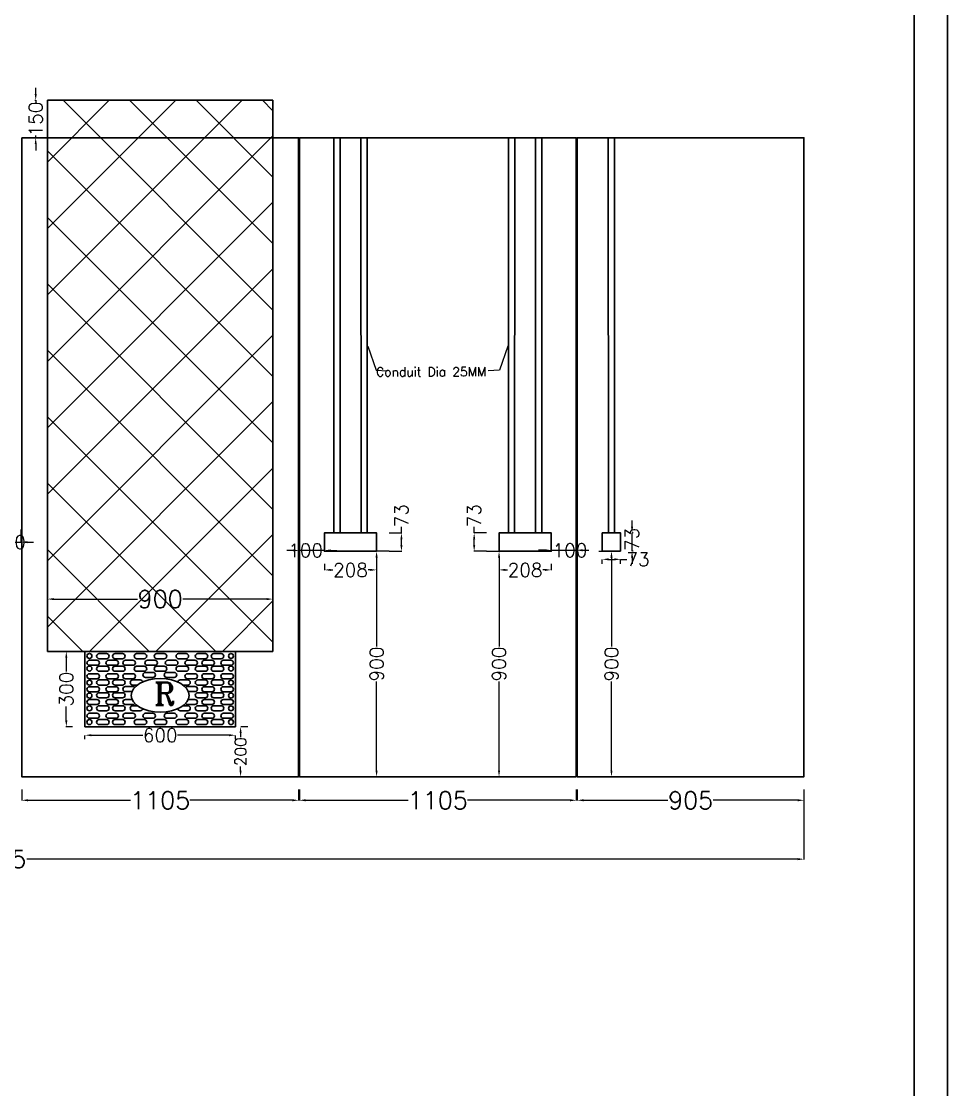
# Model space of a CAD drawing. Extents: x 3550807 to 4078732, y -628171 to -515859.
# Drawn here: x 3787684 to 3791380, y -598407 to -594144 of the extents above; entities that cross this region are included whole.
import ezdxf
from ezdxf.lldxf.tags import DXFTag

# ---------------------------------------------------------------- set-up
doc = ezdxf.new("R2010")
doc.units = 0
doc.header["$LTSCALE"] = 6
doc.header["$MEASUREMENT"] = 0
doc.linetypes.add('ACAD_ISO03W100', pattern=[30, 12, -18])
doc.layers.get('0').update_dxf_attribs({"linetype": 'CONTINUOUS'})
doc.layers.get('Defpoints').update_dxf_attribs({"linetype": 'CONTINUOUS'})
for name, color, linetype in [('80 mm Wall', 5, 'CONTINUOUS'), ('Conduit', 2, 'CONTINUOUS'), ('DIM', 7, 'CONTINUOUS'), ('Dimensions', 7, 'CONTINUOUS'), ('MODULE BOX', 7, 'CONTINUOUS'), ('RISER', 10, 'CONTINUOUS')]:
    doc.layers.add(name, color=color, linetype=linetype)
doc.layers.add('Partition-80WP', color=7, linetype='CONTINUOUS', lineweight=5)
doc.styles.add('ROMANS', font='romans.shx')
doc.styles.add('ROMANT', font='romant.shx')
tags = doc.linetypes.add('03B05', pattern=[15, 6, -9]).pattern_tags.tags
tags[6:7] = [DXFTag(74, 4), DXFTag(75, 0), DXFTag(340, '0'), DXFTag(46, 1.0), DXFTag(50, 0.0), DXFTag(44, 0.0), DXFTag(45, 0.0)]
tags[4:5] = [DXFTag(74, 4), DXFTag(75, 0), DXFTag(340, '0'), DXFTag(46, 1.0), DXFTag(50, 0.0), DXFTag(44, 0.0), DXFTag(45, 0.0)]
doc.dimstyles.new('AEPL', dxfattribs={"dimtxt": 10, "dimasz": 2.5, "dimexe": 1.25, "dimexo": 2, "dimtad": 0, "dimdec": 0, "dimtxsty": 'ROMANS', "dimcen": 2.5, "dimclrd": 250, "dimclre": 250, "dimadec": 0, "dimazin": 0, "dimtfac": 1, "dimtdec": 0, "dimtmove": 0, "dimatfit": 3, "dimfxl": 0, "dimlwd": 0, "dimlwe": 0, "dimarcsym": 0})
doc.dimstyles.new('AEPL1', dxfattribs={"dimtxt": 100, "dimasz": 25, "dimexe": 1.25, "dimexo": 50, "dimtad": 0, "dimdec": 0, "dimtxsty": 'ROMANS', "dimcen": 2.5, "dimclrd": 250, "dimclre": 250, "dimadec": 0, "dimazin": 0, "dimtfac": 1, "dimtdec": 0, "dimtmove": 0, "dimatfit": 3, "dimfxl": 0, "dimlwd": 0, "dimlwe": 0, "dimarcsym": 0})

# ---------------------------------------------------------------- blocks, each defined once
blk = doc.blocks.new('raiser 400x250')
at = {"layer": 'RISER'}
h = blk.add_hatch(dxfattribs=at)
h.set_pattern_fill('ANSI37', color=8, scale=1500)
h.set_pattern_definition([(45, (3749758.91, -782023.3), (-132.583, 132.583), []), (135, (3749758.91, -782023.3), (-132.583, -132.583), [])])
h.paths.add_polyline_path([(3749308.9, -779742.3), (3749308.9, -781942.3), (3750208.9, -781942.3), (3750208.9, -779742.3)])
at = {"linetype": 'ByBlock'}
blk.add_line((3749458.9, -779742.3), (3749308.9, -779742.3), dxfattribs=at)
at = {"layer": 'RISER', "color": 3, "linetype": 'ACAD_ISO03W100'}
for p, q in [((3749308.9, -779742.3), (3749308.9, -781942.3)), ((3750208.9, -781942.3), (3750208.9, -779742.3))]:
    blk.add_line(p, q, dxfattribs=at)
at = {"layer": 'RISER', "color": 5}
for p, q in [((3749308.9, -779742.3), (3749308.9, -781942.3)), ((3750208.9, -779742.3), (3749308.9, -779742.3)), ((3749458.9, -779742.3), (3750058.9, -779742.3)), ((3750208.9, -781942.3), (3750208.9, -779742.3)), ((3749308.9, -781942.3), (3749458.9, -781942.3)), ((3749458.9, -781942.3), (3750208.9, -781942.3))]:
    blk.add_line(p, q, dxfattribs=at)
at = {"layer": 'RISER', "color": 3}
blk.add_line((3750058.9, -781942.3), (3749458.9, -781942.3), dxfattribs=at)
at = {"layer": 'RISER', "color": 5}
blk.add_lwpolyline([(3749458.9, -781942.3), (3750058.9, -781942.3), (3750058.9, -782242.3), (3749458.9, -782242.3)], close=True, dxfattribs=at)
at = {"layer": 'RISER'}
for points in [[(3749515.3, -781970.8), (3749545.3, -781970.8, 1), (3749545.3, -781950.8), (3749515.3, -781950.8, 1), (3749515.3, -781970.8)], [(3749578.8, -781970.8), (3749608.8, -781970.8, 1), (3749608.8, -781950.8), (3749578.8, -781950.8, 1), (3749578.8, -781970.8)], [(3749695, -781970.8), (3749665, -781970.8, -1), (3749665, -781950.8), (3749695, -781950.8, -1), (3749695, -781970.8)], [(3749775, -781970.8), (3749745, -781970.8, -1), (3749745, -781950.8), (3749775, -781950.8, -1), (3749775, -781970.8)], [(3749862.4, -781970.8), (3749832.4, -781970.8, -1), (3749832.4, -781950.8), (3749862.4, -781950.8, -1), (3749862.4, -781970.8)], [(3749939, -781970.8), (3749909, -781970.8, -1), (3749909, -781950.8), (3749939, -781950.8, -1), (3749939, -781970.8)], [(3750002.5, -781970.8), (3749972.5, -781970.8, -1), (3749972.5, -781950.8), (3750002.5, -781950.8, -1), (3750002.5, -781970.8)], [(3749476.7, -781997.2), (3749506.7, -781997.2, 1), (3749506.7, -781977.2), (3749476.7, -781977.2, 1), (3749476.7, -781997.2)], [(3749515.3, -782020.9), (3749545.3, -782020.9, 1), (3749545.3, -782000.9), (3749515.3, -782000.9, 1), (3749515.3, -782020.9)], [(3749552.6, -781997.2), (3749582.6, -781997.2, 1), (3749582.6, -781977.2), (3749552.6, -781977.2, 1), (3749552.6, -781997.2)], [(3749578.8, -782020.9), (3749608.8, -782020.9, 1), (3749608.8, -782000.9), (3749578.8, -782000.9, 1), (3749578.8, -782020.9)], [(3749620.1, -781997.2), (3749650.1, -781997.2, 1), (3749650.1, -781977.2), (3749620.1, -781977.2, 1), (3749620.1, -781997.2)], [(3749695, -782020.9), (3749665, -782020.9, -1), (3749665, -782000.9), (3749695, -782000.9, -1), (3749695, -782020.9)], [(3749708, -781997.2), (3749738, -781997.2, 1), (3749738, -781977.2), (3749708, -781977.2, 1), (3749708, -781997.2)], [(3749775, -782020.9), (3749745, -782020.9, -1), (3749745, -782000.9), (3749775, -782000.9, -1), (3749775, -782020.9)], [(3749789.4, -781997.2), (3749819.4, -781997.2, 1), (3749819.4, -781977.2), (3749789.4, -781977.2, 1), (3749789.4, -781997.2)], [(3749862.4, -782020.9), (3749832.4, -782020.9, -1), (3749832.4, -782000.9), (3749862.4, -782000.9, -1), (3749862.4, -782020.9)], [(3749897.7, -781997.2), (3749867.7, -781997.2, -1), (3749867.7, -781977.2), (3749897.7, -781977.2, -1), (3749897.7, -781997.2)], [(3749939, -782020.9), (3749909, -782020.9, -1), (3749909, -782000.9), (3749939, -782000.9, -1), (3749939, -782020.9)], [(3749965.3, -781997.2), (3749935.3, -781997.2, -1), (3749935.3, -781977.2), (3749965.3, -781977.2, -1), (3749965.3, -781997.2)], [(3750002.5, -782020.9), (3749972.5, -782020.9, -1), (3749972.5, -782000.9), (3750002.5, -782000.9, -1), (3750002.5, -782020.9)], [(3750041.1, -781997.2), (3750011.1, -781997.2, -1), (3750011.1, -781977.2), (3750041.1, -781977.2, -1), (3750041.1, -781997.2)], [(3749476.7, -782051), (3749506.7, -782051, 1), (3749506.7, -782031), (3749476.7, -782031, 1), (3749476.7, -782051)], [(3749515.3, -782075.9), (3749545.3, -782075.9, 1), (3749545.3, -782055.9), (3749515.3, -782055.9, 1), (3749515.3, -782075.9)], [(3749552.6, -782051), (3749582.6, -782051, 1), (3749582.6, -782031), (3749552.6, -782031, 1), (3749552.6, -782051)], [(3749578.8, -782075.9), (3749608.8, -782075.9, 1), (3749608.8, -782055.9), (3749578.8, -782055.9, 1), (3749578.8, -782075.9)], [(3749620.1, -782051), (3749650.1, -782051, 1), (3749650.1, -782031), (3749620.1, -782031, 1), (3749620.1, -782051)], [(3749689.2, -782063.8, 0.354406), (3749679.4, -782055.9), (3749649.4, -782055.9, 1), (3749649.4, -782075.9)], [(3749700.1, -782045.8), (3749730.1, -782045.8, 1), (3749730.1, -782025.8), (3749700.1, -782025.8, 1), (3749700.1, -782045.8)], [(3749784.8, -782045.8), (3749814.8, -782045.8, 1), (3749814.8, -782025.8), (3749784.8, -782025.8, 1), (3749784.8, -782045.8)], [(3749850, -782075.9), (3749868.9, -782075.9, 1), (3749868.9, -782055.9), (3749838.9, -782055.9, 0.359988), (3749829.1, -782064, 0.359988)], [(3749897.7, -782051), (3749867.7, -782051, -1), (3749867.7, -782031), (3749897.7, -782031, -1), (3749897.7, -782051)], [(3749939, -782075.9), (3749909, -782075.9, -1), (3749909, -782055.9), (3749939, -782055.9, -1), (3749939, -782075.9)], [(3749965.3, -782051), (3749935.3, -782051, -1), (3749935.3, -782031), (3749965.3, -782031, -1), (3749965.3, -782051)], [(3750002.5, -782075.9), (3749972.5, -782075.9, -1), (3749972.5, -782055.9), (3750002.5, -782055.9, -1), (3750002.5, -782075.9)], [(3750041.1, -782051), (3750011.1, -782051, -1), (3750011.1, -782031), (3750041.1, -782031, -1), (3750041.1, -782051)], [(3749476.7, -782083), (3749506.7, -782083, -1), (3749506.7, -782103), (3749476.7, -782103, -1), (3749476.7, -782083)], [(3749552.6, -782083), (3749582.6, -782083, -1), (3749582.6, -782103), (3749552.6, -782103, -1), (3749552.6, -782083)], [(3749657.3, -782085.1, 0.202537), (3749650.1, -782082.1), (3749620.1, -782082.1, 1), (3749620.1, -782102.1)], [(3749860.5, -782085.1, -0.202537), (3749867.7, -782082.1), (3749897.7, -782082.1, -1), (3749897.7, -782102.1)], [(3749965.3, -782083), (3749935.3, -782083, 1), (3749935.3, -782103), (3749965.3, -782103, 1), (3749965.3, -782083)], [(3750041.1, -782083), (3750011.1, -782083, 1), (3750011.1, -782103), (3750041.1, -782103, 1), (3750041.1, -782083)], [(3749476.7, -782133.8), (3749506.7, -782133.8, -1), (3749506.7, -782153.8), (3749476.7, -782153.8, -1), (3749476.7, -782133.8)], [(3749515.3, -782127), (3749545.3, -782127, 1), (3749545.3, -782107), (3749515.3, -782107, 1), (3749515.3, -782127)], [(3749552.6, -782133.8), (3749582.6, -782133.8, -1), (3749582.6, -782153.8), (3749552.6, -782153.8, -1), (3749552.6, -782133.8)], [(3749578.8, -782127), (3749608.8, -782127, 1), (3749608.8, -782107), (3749578.8, -782107, 1), (3749578.8, -782127)], [(3749657.9, -782150.1, -0.225848), (3749650.1, -782153.8), (3749620.1, -782153.8, -1), (3749620.1, -782133.8)], [(3749859.9, -782150.1, 0.225848), (3749867.7, -782153.8), (3749897.7, -782153.8, 1), (3749897.7, -782133.8)], [(3749939, -782127), (3749909, -782127, -1), (3749909, -782107), (3749939, -782107, -1), (3749939, -782127)], [(3749965.3, -782133.8), (3749935.3, -782133.8, 1), (3749935.3, -782153.8), (3749965.3, -782153.8, 1), (3749965.3, -782133.8)], [(3750002.5, -782127), (3749972.5, -782127, -1), (3749972.5, -782107), (3750002.5, -782107, -1), (3750002.5, -782127)], [(3750041.1, -782133.8), (3750011.1, -782133.8, 1), (3750011.1, -782153.8), (3750041.1, -782153.8, 1), (3750041.1, -782133.8)], [(3749515.3, -782158.7), (3749545.3, -782158.7, -1), (3749545.3, -782178.7), (3749515.3, -782178.7, -1), (3749515.3, -782158.7)], [(3749578.8, -782158.7), (3749608.8, -782158.7, -1), (3749608.8, -782178.7), (3749578.8, -782178.7, -1), (3749578.8, -782158.7)], [(3749689.2, -782170.8, -0.354406), (3749679.4, -782178.7), (3749649.4, -782178.7, -1), (3749649.4, -782158.7)], [(3749850, -782158.7), (3749868.9, -782158.7, -1), (3749868.9, -782178.7), (3749838.9, -782178.7, -0.359988), (3749829.1, -782170.6)], [(3749939, -782158.7), (3749909, -782158.7, 1), (3749909, -782178.7), (3749939, -782178.7, 1), (3749939, -782158.7)], [(3750002.5, -782158.7), (3749972.5, -782158.7, 1), (3749972.5, -782178.7), (3750002.5, -782178.7, 1), (3750002.5, -782158.7)], [(3749476.7, -782188.8), (3749506.7, -782188.8, -1), (3749506.7, -782208.8), (3749476.7, -782208.8, -1), (3749476.7, -782188.8)], [(3749515.3, -782213.7), (3749545.3, -782213.7, -1), (3749545.3, -782233.7), (3749515.3, -782233.7, -1), (3749515.3, -782213.7)], [(3749552.6, -782188.8), (3749582.6, -782188.8, -1), (3749582.6, -782208.8), (3749552.6, -782208.8, -1), (3749552.6, -782188.8)], [(3749578.8, -782213.7), (3749608.8, -782213.7, -1), (3749608.8, -782233.7), (3749578.8, -782233.7, -1), (3749578.8, -782213.7)], [(3749620.1, -782188.8), (3749650.1, -782188.8, -1), (3749650.1, -782208.8), (3749620.1, -782208.8, -1), (3749620.1, -782188.8)], [(3749695, -782213.7), (3749665, -782213.7, 1), (3749665, -782233.7), (3749695, -782233.7, 1), (3749695, -782213.7)], [(3749700.1, -782188.8), (3749730.1, -782188.8, -1), (3749730.1, -782208.8), (3749700.1, -782208.8, -1), (3749700.1, -782188.8)], [(3749775, -782213.7), (3749745, -782213.7, 1), (3749745, -782233.7), (3749775, -782233.7, 1), (3749775, -782213.7)], [(3749784.8, -782188.8), (3749814.8, -782188.8, -1), (3749814.8, -782208.8), (3749784.8, -782208.8, -1), (3749784.8, -782188.8)], [(3749862.4, -782213.7), (3749832.4, -782213.7, 1), (3749832.4, -782233.7), (3749862.4, -782233.7, 1), (3749862.4, -782213.7)], [(3749897.7, -782188.8), (3749867.7, -782188.8, 1), (3749867.7, -782208.8), (3749897.7, -782208.8, 1), (3749897.7, -782188.8)], [(3749939, -782213.7), (3749909, -782213.7, 1), (3749909, -782233.7), (3749939, -782233.7, 1), (3749939, -782213.7)], [(3749965.3, -782188.8), (3749935.3, -782188.8, 1), (3749935.3, -782208.8), (3749965.3, -782208.8, 1), (3749965.3, -782188.8)], [(3750002.5, -782213.7), (3749972.5, -782213.7, 1), (3749972.5, -782233.7), (3750002.5, -782233.7, 1), (3750002.5, -782213.7)], [(3750041.1, -782188.8), (3750011.1, -782188.8, 1), (3750011.1, -782208.8), (3750041.1, -782208.8, 1), (3750041.1, -782188.8)]]:
    blk.add_lwpolyline(points, format="xyb", dxfattribs=at)
for points in [[(3749649.4, -782075.9), (3749667.8, -782075.9)], [(3749620.1, -782102.1), (3749646, -782102.1)], [(3749620.1, -782133.8), (3749646.6, -782133.8)], [(3749897.7, -782133.8), (3749871.3, -782133.8)], [(3749897.7, -782102.1), (3749871.8, -782102.1)], [(3749649.4, -782158.7), (3749667.8, -782158.7)]]:
    blk.add_lwpolyline(points, dxfattribs=at)
for centre in [(3749476.5, -781960.1), (3750041.3, -781960.1), (3749476.5, -782010.2), (3750041.3, -782010.2), (3749476.5, -782066.6), (3750041.3, -782066.6), (3749476.5, -782118.3), (3750041.3, -782118.3), (3749476.5, -782168.9), (3750041.3, -782168.9), (3749476.5, -782223.8), (3750041.3, -782223.8)]:
    blk.add_circle(centre, 10, dxfattribs=at)
blk.add_ellipse((3749758.9, -782117.3), major_axis=(-115.9, 0), ratio=0.577143, dxfattribs=at)
at = {"layer": 'RISER', "color": 7, "insert": (3749733.6, -782066), "char_height": 90.1, "width": 1.001, "attachment_point": 1, "style": 'ROMANT'}
blk.add_mtext('R\\P', dxfattribs=at)
blk = doc.blocks.new('*D470')
at = {"layer": 'Defpoints', "color": 0, "linetype": 'ByBlock', "transparency": 16777216}
for p in [(3787685.9, -597158.9), (3788790.4, -597158.9), (3788790.4, -597252.5)]:
    blk.add_point(p, dxfattribs=at)
at = {"layer": 'DIM', "color": 250, "linetype": 'ByBlock', "lineweight": 0, "transparency": 16777216}
for p, q in [((3787685.9, -597208.9), (3787685.9, -597253.8)), ((3788790.4, -597208.9), (3788790.4, -597253.8)), ((3787710.9, -597252.5), (3788119.6, -597252.5)), ((3788765.4, -597252.5), (3788356.7, -597252.5))]:
    blk.add_line(p, q, dxfattribs=at)
at = {"layer": 'DIM', "color": 250, "linetype": 'ByBlock', "transparency": 16777216}
for points in [[(3787710.9, -597248.4), (3787710.9, -597256.7), (3787685.9, -597252.5)], [(3788765.4, -597256.7), (3788765.4, -597248.4), (3788790.4, -597252.5)]]:
    blk.add_solid(points, dxfattribs=at)
at = {"layer": 'DIM', "color": 0, "linetype": 'ByBlock', "transparency": 16777216, "insert": (3788238.2, -597252.5), "char_height": 70, "attachment_point": 5, "style": 'ROMANS'}
blk.add_mtext('1105', dxfattribs=at)
blk = doc.blocks.new('*D471')
at = {"layer": 'Defpoints', "color": 0, "linetype": 'ByBlock', "transparency": 16777216}
for p in [(3787938.2, -596958.9), (3788538.2, -596958.9), (3788538.2, -596992.9)]:
    blk.add_point(p, dxfattribs=at)
at = {"layer": 'DIM', "color": 250, "linetype": 'ByBlock', "lineweight": 0, "transparency": 16777216}
for p, q in [((3787938.2, -597008.9), (3787938.2, -596994.2)), ((3787963.2, -596992.9), (3788169.5, -596992.9)), ((3788513.2, -596992.9), (3788306.8, -596992.9)), ((3788538.2, -597008.9), (3788538.2, -596994.2))]:
    blk.add_line(p, q, dxfattribs=at)
at = {"layer": 'DIM', "color": 250, "linetype": 'ByBlock', "transparency": 16777216}
for points in [[(3787963.2, -596988.8), (3787963.2, -596997.1), (3787938.2, -596992.9)], [(3788513.2, -596997.1), (3788513.2, -596988.8), (3788538.2, -596992.9)]]:
    blk.add_solid(points, dxfattribs=at)
at = {"layer": 'DIM', "color": 0, "linetype": 'ByBlock', "transparency": 16777216, "insert": (3788238.2, -596992.9), "char_height": 70, "attachment_point": 5, "style": 'ROMANS'}
blk.add_mtext('{\\H0.771429x;600}', dxfattribs=at)
blk = doc.blocks.new('*D472')
at = {"layer": 'Defpoints', "color": 0, "linetype": 'ByBlock', "transparency": 16777216}
for p in [(3787938.2, -596658.9), (3787863.7, -596958.9), (3787938.2, -596958.9)]:
    blk.add_point(p, dxfattribs=at)
at = {"layer": 'DIM', "color": 250, "linetype": 'ByBlock', "lineweight": 0, "transparency": 16777216}
for p, q in [((3787888.2, -596658.9), (3787862.4, -596658.9)), ((3787863.7, -596683.9), (3787863.7, -596738.9)), ((3787863.7, -596933.9), (3787863.7, -596878.9)), ((3787888.2, -596958.9), (3787862.4, -596958.9))]:
    blk.add_line(p, q, dxfattribs=at)
at = {"layer": 'DIM', "color": 250, "linetype": 'ByBlock', "transparency": 16777216}
for points in [[(3787867.8, -596683.9), (3787859.5, -596683.9), (3787863.7, -596658.9)], [(3787859.5, -596933.9), (3787867.8, -596933.9), (3787863.7, -596958.9)]]:
    blk.add_solid(points, dxfattribs=at)
at = {"layer": 'DIM', "color": 0, "linetype": 'ByBlock', "transparency": 16777216, "insert": (3787863.7, -596808.9), "char_height": 70, "attachment_point": 5, "rotation": 90, "style": 'ROMANS'}
blk.add_mtext('{\\H0.771429x;300}', dxfattribs=at)
blk = doc.blocks.new('*D473')
at = {"layer": 'Defpoints', "color": 0, "linetype": 'ByBlock', "transparency": 16777216}
for p in [(3788793.4, -597158.9), (3789898, -597158.9), (3789898, -597252.5)]:
    blk.add_point(p, dxfattribs=at)
at = {"layer": 'DIM', "color": 250, "linetype": 'ByBlock', "lineweight": 0, "transparency": 16777216}
for p, q in [((3788793.4, -597208.9), (3788793.4, -597253.8)), ((3789898, -597208.9), (3789898, -597253.8)), ((3788818.4, -597252.5), (3789227.1, -597252.5)), ((3789873, -597252.5), (3789464.3, -597252.5))]:
    blk.add_line(p, q, dxfattribs=at)
at = {"layer": 'DIM', "color": 250, "linetype": 'ByBlock', "transparency": 16777216}
for points in [[(3788818.4, -597248.4), (3788818.4, -597256.7), (3788793.4, -597252.5)], [(3789873, -597256.7), (3789873, -597248.4), (3789898, -597252.5)]]:
    blk.add_solid(points, dxfattribs=at)
at = {"layer": 'DIM', "color": 0, "linetype": 'ByBlock', "transparency": 16777216, "insert": (3789345.7, -597252.5), "char_height": 70, "attachment_point": 5, "style": 'ROMANS'}
blk.add_mtext('1105', dxfattribs=at)
blk = doc.blocks.new('*D474')
at = {"layer": 'Defpoints', "color": 0, "linetype": 'ByBlock', "transparency": 16777216}
for p in [(3789590, -596258.9), (3789590, -597158.9), (3789590, -597158.9)]:
    blk.add_point(p, dxfattribs=at)
at = {"layer": 'DIM', "color": 250, "linetype": 'ByBlock', "lineweight": 0, "transparency": 16777216}
for p, q in [((3789540, -596258.9), (3789588.7, -596258.9)), ((3789590, -596283.9), (3789590, -596638.9)), ((3789590, -597133.9), (3789590, -596778.9)), ((3789540, -597158.9), (3789588.7, -597158.9))]:
    blk.add_line(p, q, dxfattribs=at)
at = {"layer": 'DIM', "color": 250, "linetype": 'ByBlock', "transparency": 16777216}
for points in [[(3789594.1, -596283.9), (3789585.8, -596283.9), (3789590, -596258.9)], [(3789585.8, -597133.9), (3789594.1, -597133.9), (3789590, -597158.9)]]:
    blk.add_solid(points, dxfattribs=at)
at = {"layer": 'DIM', "color": 0, "linetype": 'ByBlock', "transparency": 16777216, "insert": (3789590, -596708.9), "char_height": 70, "attachment_point": 5, "rotation": 90, "style": 'ROMANS'}
blk.add_mtext('{\\H0.771429x;900}', dxfattribs=at)
blk = doc.blocks.new('*D475')
at = {"layer": 'Defpoints', "color": 0, "linetype": 'ByBlock', "transparency": 16777216}
for p in [(3789590, -596258.9), (3789798, -596258.9), (3789798, -596333.2)]:
    blk.add_point(p, dxfattribs=at)
at = {"layer": 'DIM', "color": 250, "linetype": 'ByBlock', "lineweight": 0, "transparency": 16777216}
for p, q in [((3789590, -596308.9), (3789590, -596334.4)), ((3789798, -596308.9), (3789798, -596334.4)), ((3789615, -596333.2), (3789624, -596333.2)), ((3789773, -596333.2), (3789764, -596333.2))]:
    blk.add_line(p, q, dxfattribs=at)
at = {"layer": 'DIM', "color": 250, "linetype": 'ByBlock', "transparency": 16777216}
for points in [[(3789615, -596329), (3789615, -596337.3), (3789590, -596333.2)], [(3789773, -596337.3), (3789773, -596329), (3789798, -596333.2)]]:
    blk.add_solid(points, dxfattribs=at)
at = {"layer": 'DIM', "color": 0, "linetype": 'ByBlock', "transparency": 16777216, "insert": (3789694, -596333.2), "char_height": 70, "attachment_point": 5, "style": 'ROMANS'}
blk.add_mtext('{\\H0.771429x;208}', dxfattribs=at)
blk = doc.blocks.new('*D476')
at = {"layer": 'Defpoints', "color": 0, "linetype": 'ByBlock', "transparency": 16777216}
for p in [(3789490.7, -596185.9), (3789590, -596185.9), (3789590, -596258.9)]:
    blk.add_point(p, dxfattribs=at)
at = {"layer": 'DIM', "color": 250, "linetype": 'ByBlock', "lineweight": 0, "transparency": 16777216}
for p, q in [((3789540, -596185.9), (3789489.5, -596185.9)), ((3789490.7, -596185.9), (3789490.7, -596160.9)), ((3789490.7, -596233.9), (3789490.7, -596210.9)), ((3789540, -596258.9), (3789489.5, -596258.9))]:
    blk.add_line(p, q, dxfattribs=at)
at = {"layer": 'DIM', "color": 250, "linetype": 'ByBlock', "transparency": 16777216}
for points in [[(3789494.9, -596210.9), (3789486.6, -596210.9), (3789490.7, -596185.9)], [(3789486.6, -596233.9), (3789494.9, -596233.9), (3789490.7, -596258.9)]]:
    blk.add_solid(points, dxfattribs=at)
at = {"layer": 'DIM', "color": 0, "linetype": 'ByBlock', "transparency": 16777216, "insert": (3789490.7, -596116.6), "char_height": 70, "attachment_point": 5, "rotation": 90, "style": 'ROMANS'}
blk.add_mtext('{\\H0.771429x;73}', dxfattribs=at)
blk = doc.blocks.new('*D256')
at = {"layer": 'Defpoints', "color": 0, "linetype": 'ByBlock', "transparency": 16777216}
for p in [(3789101.4, -596258.9), (3789101.4, -597158.9), (3789101.4, -597158.9)]:
    blk.add_point(p, dxfattribs=at)
at = {"layer": 'DIM', "color": 250, "linetype": 'ByBlock', "lineweight": 0, "transparency": 16777216}
for p, q in [((3789151.4, -596258.9), (3789102.7, -596258.9)), ((3789101.4, -596283.9), (3789101.4, -596638.9)), ((3789101.4, -597133.9), (3789101.4, -596778.9)), ((3789151.4, -597158.9), (3789102.7, -597158.9))]:
    blk.add_line(p, q, dxfattribs=at)
at = {"layer": 'DIM', "color": 250, "linetype": 'ByBlock', "transparency": 16777216}
for points in [[(3789105.6, -596283.9), (3789097.3, -596283.9), (3789101.4, -596258.9)], [(3789097.3, -597133.9), (3789105.6, -597133.9), (3789101.4, -597158.9)]]:
    blk.add_solid(points, dxfattribs=at)
at = {"layer": 'DIM', "color": 0, "linetype": 'ByBlock', "transparency": 16777216, "insert": (3789101.4, -596708.9), "char_height": 70, "attachment_point": 5, "rotation": 90, "style": 'ROMANS'}
blk.add_mtext('{\\H0.771429x;900}', dxfattribs=at)
blk = doc.blocks.new('*D257')
at = {"layer": 'Defpoints', "color": 0, "linetype": 'ByBlock', "transparency": 16777216}
for p in [(3788893.4, -596258.9), (3789101.4, -596258.9), (3788893.4, -596333.2)]:
    blk.add_point(p, dxfattribs=at)
at = {"layer": 'DIM', "color": 250, "linetype": 'ByBlock', "lineweight": 0, "transparency": 16777216}
for p, q in [((3788893.4, -596308.9), (3788893.4, -596334.4)), ((3789101.4, -596308.9), (3789101.4, -596334.4)), ((3788918.4, -596333.2), (3788927.4, -596333.2)), ((3789076.4, -596333.2), (3789067.5, -596333.2))]:
    blk.add_line(p, q, dxfattribs=at)
at = {"layer": 'DIM', "color": 250, "linetype": 'ByBlock', "transparency": 16777216}
for points in [[(3788918.4, -596329), (3788918.4, -596337.3), (3788893.4, -596333.2)], [(3789076.4, -596337.3), (3789076.4, -596329), (3789101.4, -596333.2)]]:
    blk.add_solid(points, dxfattribs=at)
at = {"layer": 'DIM', "color": 0, "linetype": 'ByBlock', "transparency": 16777216, "insert": (3788997.4, -596333.2), "char_height": 70, "attachment_point": 5, "style": 'ROMANS'}
blk.add_mtext('{\\H0.771429x;208}', dxfattribs=at)
blk = doc.blocks.new('*D258')
at = {"layer": 'Defpoints', "color": 0, "linetype": 'ByBlock', "transparency": 16777216}
for p in [(3789101.4, -596185.9), (3789200.7, -596185.9), (3789101.4, -596258.9)]:
    blk.add_point(p, dxfattribs=at)
at = {"layer": 'DIM', "color": 250, "linetype": 'ByBlock', "lineweight": 0, "transparency": 16777216}
for p, q in [((3789151.4, -596185.9), (3789201.9, -596185.9)), ((3789200.7, -596185.9), (3789200.7, -596160.9)), ((3789200.7, -596233.9), (3789200.7, -596210.9)), ((3789151.4, -596258.9), (3789201.9, -596258.9))]:
    blk.add_line(p, q, dxfattribs=at)
at = {"layer": 'DIM', "color": 250, "linetype": 'ByBlock', "transparency": 16777216}
for points in [[(3789204.8, -596210.9), (3789196.5, -596210.9), (3789200.7, -596185.9)], [(3789196.5, -596233.9), (3789204.8, -596233.9), (3789200.7, -596258.9)]]:
    blk.add_solid(points, dxfattribs=at)
at = {"layer": 'DIM', "color": 0, "linetype": 'ByBlock', "transparency": 16777216, "insert": (3789200.7, -596116.6), "char_height": 70, "attachment_point": 5, "rotation": 90, "style": 'ROMANS'}
blk.add_mtext('{\\H0.771429x;73}', dxfattribs=at)
blk = doc.blocks.new('*D259')
at = {"layer": 'Defpoints', "color": 0, "linetype": 'ByBlock', "transparency": 16777216}
for p in [(3789902, -597158.9), (3790806.5, -597158.9), (3790806.5, -597252.5)]:
    blk.add_point(p, dxfattribs=at)
at = {"layer": 'DIM', "color": 250, "linetype": 'ByBlock', "lineweight": 0, "transparency": 16777216}
for p, q in [((3789902, -597208.9), (3789902, -597253.8)), ((3790806.5, -597208.9), (3790806.5, -597253.8)), ((3789927, -597252.5), (3790263.7, -597252.5)), ((3790781.5, -597252.5), (3790444.8, -597252.5))]:
    blk.add_line(p, q, dxfattribs=at)
at = {"layer": 'DIM', "color": 250, "linetype": 'ByBlock', "transparency": 16777216}
for points in [[(3789927, -597248.4), (3789927, -597256.7), (3789902, -597252.5)], [(3790781.5, -597256.7), (3790781.5, -597248.4), (3790806.5, -597252.5)]]:
    blk.add_solid(points, dxfattribs=at)
at = {"layer": 'DIM', "color": 0, "linetype": 'ByBlock', "transparency": 16777216, "insert": (3790354.2, -597252.5), "char_height": 70, "attachment_point": 5, "style": 'ROMANS'}
blk.add_mtext('905', dxfattribs=at)
blk = doc.blocks.new('*D260')
at = {"layer": 'Defpoints', "color": 0, "linetype": 'ByBlock', "transparency": 16777216}
for p in [(3790002, -596258.9), (3790075.1, -596258.9), (3790075.1, -596291)]:
    blk.add_point(p, dxfattribs=at)
at = {"layer": 'DIM', "color": 250, "linetype": 'ByBlock', "lineweight": 0, "transparency": 16777216}
for p, q in [((3790002, -596308.9), (3790002, -596292.3)), ((3790027, -596291), (3790050.1, -596291)), ((3790075.1, -596291), (3790100.1, -596291)), ((3790075.1, -596308.9), (3790075.1, -596292.3))]:
    blk.add_line(p, q, dxfattribs=at)
at = {"layer": 'DIM', "color": 250, "linetype": 'ByBlock', "transparency": 16777216}
for points in [[(3790027, -596286.9), (3790027, -596295.2), (3790002, -596291)], [(3790050.1, -596295.2), (3790050.1, -596286.9), (3790075.1, -596291)]]:
    blk.add_solid(points, dxfattribs=at)
at = {"layer": 'DIM', "color": 0, "linetype": 'ByBlock', "transparency": 16777216, "insert": (3790144.4, -596291), "char_height": 70, "attachment_point": 5, "style": 'ROMANS'}
blk.add_mtext('{\\H0.771429x;73}', dxfattribs=at)
blk = doc.blocks.new('*D261')
at = {"layer": 'Defpoints', "color": 0, "linetype": 'ByBlock', "transparency": 16777216}
for p in [(3790075.1, -596185.9), (3790120.6, -596185.9), (3790075.1, -596258.9)]:
    blk.add_point(p, dxfattribs=at)
at = {"layer": 'DIM', "color": 250, "linetype": 'ByBlock', "lineweight": 0, "transparency": 16777216}
for p, q in [((3790120.6, -596160.9), (3790120.6, -596135.9)), ((3790120.6, -596258.9), (3790120.6, -596185.9)), ((3790125.1, -596185.9), (3790121.9, -596185.9)), ((3790125.1, -596258.9), (3790121.9, -596258.9)), ((3790120.6, -596283.9), (3790120.6, -596308.9))]:
    blk.add_line(p, q, dxfattribs=at)
at = {"layer": 'DIM', "color": 250, "linetype": 'ByBlock', "transparency": 16777216}
for points in [[(3790116.5, -596160.9), (3790124.8, -596160.9), (3790120.6, -596185.9)], [(3790124.8, -596283.9), (3790116.5, -596283.9), (3790120.6, -596258.9)]]:
    blk.add_solid(points, dxfattribs=at)
at = {"layer": 'DIM', "color": 0, "linetype": 'ByBlock', "transparency": 16777216, "insert": (3790120.6, -596210.9), "char_height": 70, "attachment_point": 5, "rotation": 90, "style": 'ROMANS'}
blk.add_mtext('{\\H0.771429x;73}', dxfattribs=at)
blk = doc.blocks.new('*D262')
at = {"layer": 'Defpoints', "color": 0, "linetype": 'ByBlock', "transparency": 16777216}
for p in [(3790038.5, -596258.9), (3790038.5, -597158.9), (3790038.5, -597158.9)]:
    blk.add_point(p, dxfattribs=at)
at = {"layer": 'DIM', "color": 250, "linetype": 'ByBlock', "lineweight": 0, "transparency": 16777216}
for p, q in [((3789988.5, -596258.9), (3790037.3, -596258.9)), ((3790038.5, -596283.9), (3790038.5, -596638.9)), ((3790038.5, -597133.9), (3790038.5, -596778.9)), ((3789988.5, -597158.9), (3790037.3, -597158.9))]:
    blk.add_line(p, q, dxfattribs=at)
at = {"layer": 'DIM', "color": 250, "linetype": 'ByBlock', "transparency": 16777216}
for points in [[(3790042.7, -596283.9), (3790034.3, -596283.9), (3790038.5, -596258.9)], [(3790034.3, -597133.9), (3790042.7, -597133.9), (3790038.5, -597158.9)]]:
    blk.add_solid(points, dxfattribs=at)
at = {"layer": 'DIM', "color": 0, "linetype": 'ByBlock', "transparency": 16777216, "insert": (3790038.5, -596708.9), "char_height": 70, "attachment_point": 5, "rotation": 90, "style": 'ROMANS'}
blk.add_mtext('{\\H0.771429x;900}', dxfattribs=at)
blk = doc.blocks.new('*D264')
at = {"layer": 'Defpoints', "color": 0, "linetype": 'ByBlock', "transparency": 16777216}
for p in [(3788688.2, -596449.6), (3787788.2, -596487.6), (3788688.2, -596487.6)]:
    blk.add_point(p, dxfattribs=at)
at = {"layer": 'DIM', "color": 250, "linetype": 'ByBlock', "lineweight": 0, "transparency": 16777216}
for p, q in [((3787788.2, -596437.6), (3787788.2, -596448.4)), ((3788688.2, -596437.6), (3788688.2, -596448.4)), ((3787813.2, -596449.6), (3788147.6, -596449.6)), ((3788663.2, -596449.6), (3788328.7, -596449.6))]:
    blk.add_line(p, q, dxfattribs=at)
at = {"layer": 'DIM', "color": 250, "linetype": 'ByBlock', "transparency": 16777216}
for points in [[(3787813.2, -596445.5), (3787813.2, -596453.8), (3787788.2, -596449.6)], [(3788663.2, -596453.8), (3788663.2, -596445.5), (3788688.2, -596449.6)]]:
    blk.add_solid(points, dxfattribs=at)
at = {"layer": 'DIM', "color": 0, "linetype": 'ByBlock', "transparency": 16777216, "insert": (3788238.2, -596449.6), "char_height": 70, "attachment_point": 5, "style": 'ROMANS'}
blk.add_mtext('900', dxfattribs=at)
blk = doc.blocks.new('*D266')
at = {"layer": 'Defpoints', "color": 0, "linetype": 'ByBlock', "transparency": 16777216}
for p in [(3788538.2, -596958.9), (3788538.2, -597158.9), (3788559, -597158.9)]:
    blk.add_point(p, dxfattribs=at)
at = {"layer": 'DIM', "color": 250, "linetype": 'ByBlock', "lineweight": 0, "transparency": 16777216}
for p, q in [((3788559, -596983.9), (3788559, -597000.5)), ((3788588.2, -596958.9), (3788560.2, -596958.9)), ((3788559, -597133.9), (3788559, -597117.4)), ((3788588.2, -597158.9), (3788560.2, -597158.9))]:
    blk.add_line(p, q, dxfattribs=at)
at = {"layer": 'DIM', "color": 250, "linetype": 'ByBlock', "transparency": 16777216}
for points in [[(3788563.1, -596983.9), (3788554.8, -596983.9), (3788559, -596958.9)], [(3788554.8, -597133.9), (3788563.1, -597133.9), (3788559, -597158.9)]]:
    blk.add_solid(points, dxfattribs=at)
at = {"layer": 'DIM', "color": 0, "linetype": 'ByBlock', "transparency": 16777216, "insert": (3788559, -597058.9), "char_height": 70, "attachment_point": 5, "rotation": 90, "style": 'ROMANS'}
blk.add_mtext('{\\H0.642857x;200}', dxfattribs=at)
blk = doc.blocks.new('*D277')
at = {"layer": 'Defpoints', "color": 0, "linetype": 'ByBlock', "transparency": 16777216}
for p in [(3784361.8, -597158.9), (3790806.5, -597158.9), (3790806.5, -597487.6)]:
    blk.add_point(p, dxfattribs=at)
at = {"layer": 'DIM', "color": 250, "linetype": 'ByBlock', "lineweight": 0, "transparency": 16777216}
for p, q in [((3784361.8, -597208.9), (3784361.8, -597488.8)), ((3790806.5, -597208.9), (3790806.5, -597488.8)), ((3784386.8, -597487.6), (3787462.1, -597487.6)), ((3790781.5, -597487.6), (3787706.2, -597487.6))]:
    blk.add_line(p, q, dxfattribs=at)
at = {"layer": 'DIM', "color": 250, "linetype": 'ByBlock', "transparency": 16777216}
for points in [[(3784386.8, -597483.4), (3784386.8, -597491.7), (3784361.8, -597487.6)], [(3790781.5, -597491.7), (3790781.5, -597483.4), (3790806.5, -597487.6)]]:
    blk.add_solid(points, dxfattribs=at)
at = {"layer": 'DIM', "color": 0, "linetype": 'ByBlock', "transparency": 16777216, "insert": (3787584.2, -597487.6), "char_height": 70, "attachment_point": 5, "style": 'ROMANS'}
blk.add_mtext('6445', dxfattribs=at)
blk = doc.blocks.new('*D279')
at = {"layer": 'Defpoints', "color": 0, "linetype": 'ByBlock', "transparency": 16777216}
for p in [(3787788.2, -594458.9), (3787741.6, -594608.9), (3787788.2, -594608.9)]:
    blk.add_point(p, dxfattribs=at)
at = {"layer": 'DIM', "color": 250, "linetype": 'ByBlock', "lineweight": 0, "transparency": 16777216}
for p, q in [((3787741.6, -594433.9), (3787741.6, -594408.9)), ((3787738.2, -594458.9), (3787740.4, -594458.9)), ((3787741.6, -594458.9), (3787741.6, -594468)), ((3787738.2, -594608.9), (3787740.4, -594608.9)), ((3787741.6, -594608.9), (3787741.6, -594599.9)), ((3787741.6, -594633.9), (3787741.6, -594658.9))]:
    blk.add_line(p, q, dxfattribs=at)
at = {"layer": 'DIM', "color": 250, "linetype": 'ByBlock', "transparency": 16777216}
for points in [[(3787737.5, -594433.9), (3787745.8, -594433.9), (3787741.6, -594458.9)], [(3787745.8, -594633.9), (3787737.5, -594633.9), (3787741.6, -594608.9)]]:
    blk.add_solid(points, dxfattribs=at)
at = {"layer": 'DIM', "color": 0, "linetype": 'ByBlock', "transparency": 16777216, "insert": (3787741.6, -594533.9), "char_height": 70, "attachment_point": 5, "rotation": 90, "style": 'ROMANS'}
blk.add_mtext('{\\H0.771429x;150}', dxfattribs=at)
blk = doc.blocks.new('*D282')
at = {"layer": 'Defpoints', "color": 0, "linetype": 'ByBlock', "transparency": 16777216}
for p in [(3787582.9, -596222.4), (3787682.9, -596222.4), (3787682.9, -596222.4)]:
    blk.add_point(p, dxfattribs=at)
at = {"layer": 'DIM', "color": 250, "linetype": 'ByBlock', "lineweight": 0, "transparency": 16777216}
for p, q in [((3787582.9, -596172.4), (3787582.9, -596221.2)), ((3787682.9, -596172.4), (3787682.9, -596221.2)), ((3787557.9, -596222.4), (3787532.9, -596222.4)), ((3787582.9, -596222.4), (3787682.9, -596222.4)), ((3787707.9, -596222.4), (3787732.9, -596222.4))]:
    blk.add_line(p, q, dxfattribs=at)
at = {"layer": 'DIM', "color": 250, "linetype": 'ByBlock', "transparency": 16777216}
for points in [[(3787557.9, -596226.6), (3787557.9, -596218.3), (3787582.9, -596222.4)], [(3787707.9, -596218.3), (3787707.9, -596226.6), (3787682.9, -596222.4)]]:
    blk.add_solid(points, dxfattribs=at)
at = {"layer": 'DIM', "color": 0, "linetype": 'ByBlock', "transparency": 16777216, "insert": (3787632.9, -596222.4), "char_height": 70, "attachment_point": 5, "style": 'ROMANS'}
blk.add_mtext('{\\H0.771429x;100}', dxfattribs=at)
blk = doc.blocks.new('*D284')
at = {"layer": 'Defpoints', "color": 0, "linetype": 'ByBlock', "transparency": 16777216}
for p in [(3789798, -596258.9), (3789898, -596254.8), (3789898, -596258.9)]:
    blk.add_point(p, dxfattribs=at)
at = {"layer": 'DIM', "color": 250, "linetype": 'ByBlock', "lineweight": 0, "transparency": 16777216}
for p, q in [((3789798, -596208.9), (3789798, -596253.5)), ((3789898, -596208.9), (3789898, -596253.5)), ((3789773, -596254.8), (3789748, -596254.8)), ((3789798, -596254.8), (3789898, -596254.8)), ((3789923, -596254.8), (3789948, -596254.8))]:
    blk.add_line(p, q, dxfattribs=at)
at = {"layer": 'DIM', "color": 250, "linetype": 'ByBlock', "transparency": 16777216}
for points in [[(3789773, -596258.9), (3789773, -596250.6), (3789798, -596254.8)], [(3789923, -596250.6), (3789923, -596258.9), (3789898, -596254.8)]]:
    blk.add_solid(points, dxfattribs=at)
at = {"layer": 'DIM', "color": 0, "linetype": 'ByBlock', "transparency": 16777216, "insert": (3789873, -596254.8), "char_height": 70, "attachment_point": 5, "style": 'ROMANS'}
blk.add_mtext('{\\H0.771429x;100}', dxfattribs=at)
blk = doc.blocks.new('*D285')
at = {"layer": 'Defpoints', "color": 0, "linetype": 'ByBlock', "transparency": 16777216}
for p in [(3788793.4, -596255.5), (3788793.4, -596258.9), (3788893.4, -596258.9)]:
    blk.add_point(p, dxfattribs=at)
at = {"layer": 'DIM', "color": 250, "linetype": 'ByBlock', "lineweight": 0, "transparency": 16777216}
for p, q in [((3788793.4, -596208.9), (3788793.4, -596254.2)), ((3788893.4, -596208.9), (3788893.4, -596254.2)), ((3788768.4, -596255.5), (3788743.4, -596255.5)), ((3788893.4, -596255.5), (3788793.4, -596255.5)), ((3788918.4, -596255.5), (3788943.4, -596255.5))]:
    blk.add_line(p, q, dxfattribs=at)
at = {"layer": 'DIM', "color": 250, "linetype": 'ByBlock', "transparency": 16777216}
for points in [[(3788768.4, -596259.7), (3788768.4, -596251.3), (3788793.4, -596255.5)], [(3788918.4, -596251.3), (3788918.4, -596259.7), (3788893.4, -596255.5)]]:
    blk.add_solid(points, dxfattribs=at)
at = {"layer": 'DIM', "color": 0, "linetype": 'ByBlock', "transparency": 16777216, "insert": (3788818.4, -596255.5), "char_height": 70, "attachment_point": 5, "style": 'ROMANS'}
blk.add_mtext('{\\H0.771429x;100}', dxfattribs=at)

msp = doc.modelspace()

# ---------------------------------------------------------------- linework, layer by layer
for points in [[(3791379.5, -589881.1), (3791379.5, -608319.7), (3765412.7, -608319.7), (3765412.7, -589881.1)], [(3791246, -590014.6), (3791246, -608186.2), (3765546.3, -608186.2), (3765546.3, -590014.6)]]:
    msp.add_lwpolyline(points, close=True)
at = {"layer": '80 mm Wall', "ltscale": 500}
for points in [[(3787685.9, -594608.9), (3787685.9, -597158.9), (3788790.4, -597158.9), (3788790.4, -594608.9), (3787685.9, -594608.9)], [(3788793.4, -594608.9), (3788793.4, -597158.9), (3789898, -597158.9), (3789898, -594608.9), (3788793.4, -594608.9)], [(3789902, -594608.9), (3789902, -597158.9), (3790806.5, -597158.9), (3790806.5, -594608.9), (3789902, -594608.9)]]:
    msp.add_lwpolyline(points, dxfattribs=at)
at = {"layer": 'Conduit', "linetype": '03B05'}
for points in [[(3788930.6, -596185.9), (3788955.6, -596185.9), (3788956, -594608.9), (3788931, -594608.9), (3788930.6, -596185.9)], [(3789064.3, -596185.9), (3789039.3, -596185.9), (3789038.8, -594608.9), (3789063.8, -594608.9), (3789064.3, -596185.9)], [(3789627.2, -596185.9), (3789652.2, -596185.9), (3789652.6, -594608.9), (3789627.6, -594608.9), (3789627.2, -596185.9)], [(3789760.8, -596185.9), (3789735.8, -596185.9), (3789735.4, -594608.9), (3789760.4, -594608.9), (3789760.8, -596185.9)], [(3790051, -596185.9), (3790026, -596185.9), (3790025.6, -594608.9), (3790050.6, -594608.9), (3790051, -596185.9)]]:
    msp.add_lwpolyline(points, dxfattribs=at)
at = {"layer": 'MODULE BOX', "color": 5, "linetype": 'ByBlock'}
for points in [[(3789101.4, -596258.9), (3788893.4, -596258.9), (3788893.4, -596185.9), (3789101.4, -596185.9)], [(3789590, -596258.9), (3789798, -596258.9), (3789798, -596185.9), (3789590, -596185.9)], [(3790075.1, -596258.9), (3790002, -596258.9), (3790002, -596185.9), (3790075.1, -596185.9)]]:
    msp.add_lwpolyline(points, close=True, dxfattribs=at)

# ---------------------------------------------------------------- block references
at = {"layer": 'Partition-80WP', "ltscale": 500}
msp.add_blockref('raiser 400x250', (38479.3, 185283.4), dxfattribs=at)

# ---------------------------------------------------------------- texts
at = {"layer": 'Dimensions', "insert": (3789539.1, -595542.6, 3543619.5), "char_height": 36, "attachment_point": 6, "rotation": 0.0324, "style": 'ROMANS'}
msp.add_mtext('Conduit Dia 25MM', dxfattribs=at)

# ---------------------------------------------------------------- dimensions: what is measured, and where the dimension line sits
at = {"layer": 'DIM', "linetype": 'ByBlock'}
for base, p1, p2, angle, text, picture, middle in [((3787741.6, -594608.9), (3787788.2, -594458.9), (3787788.2, -594608.9), 90, '{\\H0.771429x;<>}', '*D279', (3787741.6, -594533.9)), ((3790120.6, -596185.9), (3790075.1, -596258.9), (3790075.1, -596185.9), 90, '{\\H0.771429x;<>}', '*D261', (3790120.6, -596210.9)), ((3790075.1, -596291), (3790002, -596258.9), (3790075.1, -596258.9), 180, '{\\H0.771429x;<>}', '*D260', (3790144.4, -596291)), ((3788559, -597158.9), (3788538.2, -596958.9), (3788538.2, -597158.9), 90, '{\\H0.642857x;<>}', '*D266', (3788559, -597058.9))]:
    dim = msp.add_linear_dim(base=base, p1=p1, p2=p2, angle=angle, text=text, dimstyle='AEPL1', override={"dimtxt": 70, "dimtxsty": 'ROMANS', "dimarcsym": 1}, dxfattribs=at)
    dim.commit()
    dim.dimension.update_dxf_attribs({"geometry": picture, "text_midpoint": middle, "dimtype": 160})
for base, p1, p2, angle, picture, middle in [((3789200.7, -596185.9), (3789101.4, -596258.9), (3789101.4, -596185.9), 90, '*D258', (3789200.7, -596116.6)), ((3789490.7, -596185.9), (3789590, -596258.9), (3789590, -596185.9), 90, '*D476', (3789490.7, -596116.6)), ((3788893.4, -596333.2), (3789101.4, -596258.9), (3788893.4, -596258.9), 180, '*D257', (3788997.4, -596333.2)), ((3789101.4, -597158.9), (3789101.4, -596258.9), (3789101.4, -597158.9), 90, '*D256', (3789101.4, -596708.9)), ((3789590, -597158.9), (3789590, -596258.9), (3789590, -597158.9), 90, '*D474', (3789590, -596708.9)), ((3790038.5, -597158.9), (3790038.5, -596258.9), (3790038.5, -597158.9), 90, '*D262', (3790038.5, -596708.9)), ((3787863.7, -596958.9), (3787938.2, -596658.9), (3787938.2, -596958.9), 90, '*D472', (3787863.7, -596808.9))]:
    dim = msp.add_linear_dim(base=base, p1=p1, p2=p2, angle=angle, text='{\\H0.771429x;<>}', dimstyle='AEPL1', override={"dimtxt": 70, "dimtxsty": 'ROMANS', "dimarcsym": 1}, dxfattribs=at)
    dim.commit()
    dim.dimension.update_dxf_attribs({"geometry": picture, "text_midpoint": middle})
for base, p1, p2, picture, middle in [((3787682.9, -596222.4), (3787582.9, -596222.4), (3787682.9, -596222.4), '*D282', (3787632.9, -596222.4)), ((3788793.4, -596255.5), (3788893.4, -596258.9), (3788793.4, -596258.9), '*D285', (3788818.4, -596255.5)), ((3789898, -596254.8), (3789798, -596258.9), (3789898, -596258.9), '*D284', (3789873, -596254.8)), ((3788538.2, -596992.9), (3787938.2, -596958.9), (3788538.2, -596958.9), '*D471', (3788238.2, -596992.9))]:
    dim = msp.add_linear_dim(base=base, p1=p1, p2=p2, text='{\\H0.771429x;<>}', dimstyle='AEPL1', override={"dimtxt": 70, "dimtxsty": 'ROMANS', "dimarcsym": 1}, dxfattribs=at)
    dim.commit()
    dim.dimension.update_dxf_attribs({"geometry": picture, "text_midpoint": middle, "dimtype": 160})
dim = msp.add_linear_dim(base=(3789798, -596333.2), p1=(3789590, -596258.9), p2=(3789798, -596258.9), text='{\\H0.771429x;<>}', dimstyle='AEPL1', override={"dimtxt": 70, "dimtxsty": 'ROMANS', "dimarcsym": 1}, dxfattribs=at)
dim.commit()
dim.dimension.update_dxf_attribs({"geometry": '*D475', "text_midpoint": (3789694, -596333.2)})
for base, p1, p2, picture, middle in [((3788688.2, -596449.6), (3787788.2, -596487.6), (3788688.2, -596487.6), '*D264', (3788238.2, -596449.6)), ((3790806.5, -597487.6), (3784361.8, -597158.9), (3790806.5, -597158.9), '*D277', (3787584.2, -597487.6)), ((3788790.4382, -597252.5296), (3787685.902, -597158.9326), (3788790.4382, -597158.9326), '*D470', (3788238.1701, -597252.5296)), ((3789898, -597252.5), (3788793.4, -597158.9), (3789898, -597158.9), '*D473', (3789345.7, -597252.5)), ((3790806.5105, -597252.5296), (3789901.9744, -597158.9326), (3790806.5105, -597158.9326), '*D259', (3790354.2425, -597252.5296))]:
    dim = msp.add_linear_dim(base=base, p1=p1, p2=p2, dimstyle='AEPL1', override={"dimtxt": 70, "dimarcsym": 1}, dxfattribs=at)
    dim.commit()
    dim.dimension.update_dxf_attribs({"geometry": picture, "text_midpoint": middle})

# ---------------------------------------------------------------- leaders
at = {"layer": 'Dimensions'}
for points in [[(3789066.8, -595440, 2834895.6), (3789099.3, -595535.8, 2834895.6), (3789144.2, -595539.2, 2834895.6)], [(3789624.6, -595440, 2834895.6), (3789592.1, -595535.8, 2834895.6), (3789547.2, -595539.2, 2834895.6)]]:
    msp.add_leader(points, dimstyle='AEPL', dxfattribs=at)

doc.saveas('drawing.dxf')
